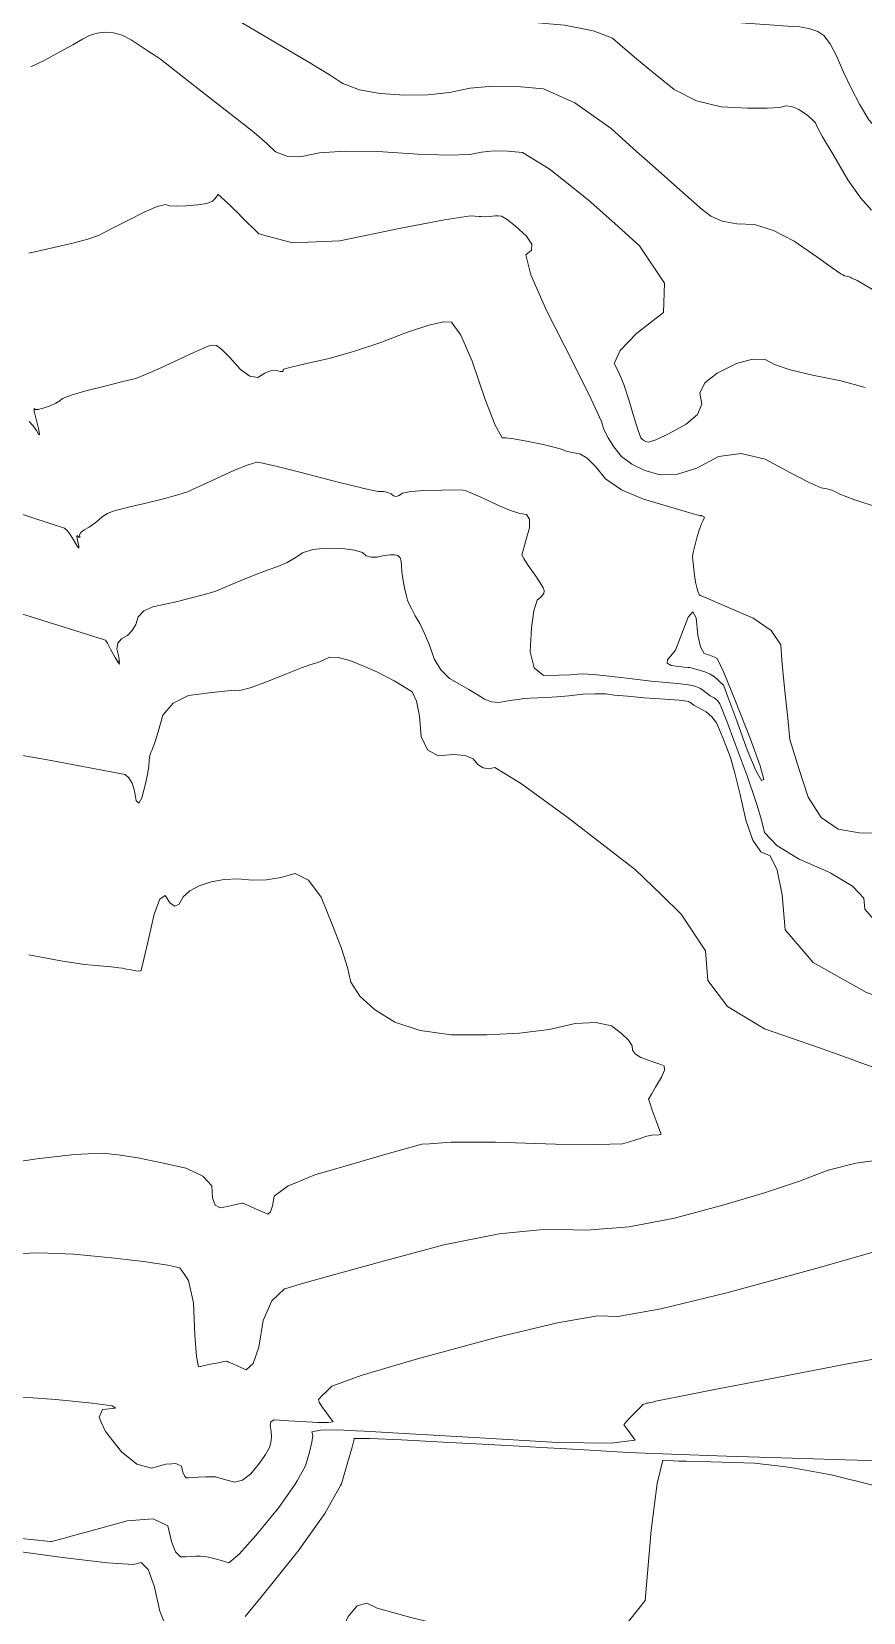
# Model space of a CAD drawing. Header units: inches. Extents: x 1337389 to 1347141, y 407035 to 414577.
# Drawn here: x 1344687 to 1345106, y 410349 to 411147 of the extents above; entities that cross this region are included whole.
import ezdxf

# ---------------------------------------------------------------- set-up
doc = ezdxf.new("R2010")
doc.units = ezdxf.units.IN
doc.header["$MEASUREMENT"] = 0
doc.layers.add('Topo', color=7, linetype='Continuous', lineweight=15, true_color=0x459900)

msp = doc.modelspace()

# ---------------------------------------------------------------- linework, layer by layer
at = {"layer": 'Topo'}
for p, q in [((1344849.1139, 410917.4539, 790), (1344852.7359, 410916.567, 790)), ((1344741.428, 410578.203, 775), (1344747.7171, 410576.9598, 775)), ((1344737.497, 410526.8049, 780), (1344743.4714, 410526.1201, 780)), ((1344761.6981, 410522.9631, 780), (1344764.0152, 410519.565, 780)), ((1345052.7859, 410424.2259, 800), (1345063.1181, 410423.031, 800))]:
    msp.add_line(p, q, dxfattribs=at)
for points, elevation in [([(1344964.7411, 411170.0781), (1344974.6759, 411168.2), (1344991.587, 411164.238), (1345003.3711, 411160.4797), (1345010.0281, 411156.9262), (1345019.5059, 411154.1538), (1345031.805, 411152.163), (1345046.9248, 411150.9531), (1345059.051, 411150.028), (1345068.185, 411149.3869), (1345074.325, 411149.0301), (1345079.4109, 411148.1162), (1345083.443, 411146.6459), (1345086.421, 411144.6199), (1345089.558, 411140.5322), (1345092.8541, 411134.384), (1345096.309, 411126.1741), (1345100.1741, 411118.073), (1345104.4472, 411110.0799), (1345109.13, 411102.1961), (1345115.268, 411095.125), (1345122.861, 411088.8681), (1345127.022, 411086.3652)], 820), ([(1344789.9379, 411152.912), (1344810.508, 411140.89), (1344826.3631, 411131.4652), (1344837.5028, 411124.6382), (1344843.0111, 411121.0122)], 810), ([(1344975.9209, 411144.875), (1344970.0421, 411147.0921), (1344955.613, 411149.843), (1344936.5549, 411151.6521), (1344923.6611, 411152.8181), (1344916.93, 411153.3409), (1344916.3631, 411153.222), (1344915.9501, 411153.368)], 815), ([(1344686.5489, 411128.83), (1344693.251, 411132.0559), (1344701.197, 411136.4579), (1344707.672, 411140.033), (1344712.6751, 411142.7801), (1344716.2071, 411144.7011), (1344719.981, 411145.8841), (1344723.9991, 411146.33), (1344728.2592, 411146.0379), (1344732.6301, 411144.786), (1344737.1121, 411142.5741), (1344741.7049, 411139.4), (1344745.2119, 411137.0548), (1344747.6329, 411135.5391), (1344748.968, 411134.851), (1344751.965, 411132.7029), (1344756.6248, 411129.0971), (1344762.9471, 411124.0301), (1344770.7269, 411117.9181), (1344779.9649, 411110.7581), (1344790.6619, 411102.551), (1344794.4799, 411099.483)], 805), ([(1345110.4909, 411056.6241), (1345105.064, 411062.608), (1345098.581, 411071.9459), (1345091.043, 411084.6382), (1345085.7889, 411093.6419), (1345082.8201, 411098.958), (1345082.1351, 411100.5851), (1345080.408, 411102.534), (1345077.6399, 411104.805), (1345073.8291, 411107.3991), (1345070.3139, 411108.8501), (1345067.093, 411109.1591), (1345064.1669, 411108.3268), (1345057.7731, 411107.9611), (1345047.912, 411108.0601), (1345034.583, 411108.6241), (1345022.2441, 411111.771), (1345010.8952, 411117.5001), (1345000.5351, 411125.8101), (1344991.9061, 411132.8959), (1344985.0078, 411138.759), (1344979.84, 411143.3971), (1344975.9209, 411144.875)], 815), ([(1344843.0111, 411121.0122), (1344843.9291, 411120.4071), (1344852.321, 411117.314), (1344862.6811, 411115.3582), (1344875.009, 411114.54), (1344886.6948, 411114.7209), (1344897.7411, 411115.9021), (1344908.1459, 411118.0809), (1344919.4938, 411119.1159), (1344931.784, 411119.0061), (1344945.0161, 411117.75), (1344960.7941, 411110.6711), (1344979.116, 411097.7671), (1344991.969, 411086.2319)], 810), ([(1344794.4799, 411099.483), (1344799.209, 411095.6829), (1344805.6059, 411090.1531), (1344809.8519, 411085.9619), (1344815.691, 411083.7988), (1344823.1208, 411083.6641), (1344832.143, 411085.5568), (1344844.9321, 411086.369), (1344861.4871, 411086.1009), (1344881.8099, 411084.751), (1344897.3, 411084.2589), (1344907.957, 411084.622), (1344913.7811, 411085.8432), (1344920.1331, 411086.422), (1344927.0122, 411086.36), (1344934.4189, 411085.6571), (1344947.956, 411077.4709), (1344955.1191, 411071.7641)], 805), ([(1344991.969, 411086.2319), (1344999.983, 411079.0399), (1345015.3169, 411065.4141), (1345025.1179, 411056.889), (1345029.3871, 411053.4649), (1345035.188, 411051.0571), (1345042.5211, 411049.6649), (1345051.3861, 411049.289), (1345061.0581, 411046.3771), (1345071.5379, 411040.9289), (1345082.8239, 411032.944), (1345090.6619, 411027.4469), (1345095.05, 411024.4379), (1345095.9879, 411023.9169), (1345096.9071, 411023.513), (1345097.8061, 411023.227), (1345098.6859, 411023.058), (1345099.4339, 411022.851), (1345100.0509, 411022.6039), (1345100.5382, 411022.3189), (1345101.24, 411021.969), (1345102.1591, 411021.5561), (1345103.2949, 411021.0779), (1345114.1189, 411014.7282)], 810), ([(1344792.6349, 411053.4061), (1344791.207, 411054.8159), (1344784.3561, 411061.443), (1344780.8961, 411064.5879), (1344780.8279, 411064.2511), (1344780.3463, 411063.5507), (1344779.4502, 411062.4889), (1344778.141, 411061.0642), (1344775.2488, 411059.9609), (1344770.7751, 411059.18), (1344764.7192, 411058.7199), (1344759.986, 411058.605), (1344756.575, 411058.835), (1344754.487, 411059.409), (1344750.2819, 411058.354), (1344743.9621, 411055.669), (1344735.5258, 411051.355), (1344728.8199, 411047.9421), (1344723.842, 411045.4299), (1344720.5919, 411043.8189), (1344715.2381, 411042.004), (1344707.7781, 411039.984), (1344698.2131, 411037.76), (1344690.7819, 411036.0449), (1344685.4861, 411034.8389)], 800), ([(1344955.1191, 411071.7641), (1344967.6239, 411061.8018), (1344981.025, 411049.775)], 805), ([(1344913.5859, 411053.3393), (1344912.592, 411053.371), (1344908.2539, 411053.6588), (1344895.115, 411051.7008), (1344873.1751, 411047.496), (1344842.4341, 411041.0459), (1344818.526, 411040.1151), (1344801.45, 411044.705), (1344792.6349, 411053.4061)], 800), ([(1345113.8979, 410906.5699), (1345101.5082, 410910.6549), (1345094.421, 410913.251), (1345092.6369, 410914.3569), (1345090.4908, 410915.2602), (1345087.9831, 410915.961), (1345085.1131, 410916.4579), (1345078.9671, 410919.1259), (1345069.5439, 410923.9651), (1345056.846, 410930.9749), (1345044.7621, 410933.7251), (1345033.2951, 410932.216), (1345022.4431, 410926.4471), (1345012.624, 410923.3641), (1345003.8379, 410922.9691), (1344996.0861, 410925.2599), (1344989.6269, 410928.3881), (1344984.462, 410932.355), (1344980.589, 410937.1601), (1344977.6141, 410941.6959), (1344975.536, 410945.964), (1344974.3549, 410949.964), (1344969.1258, 410961.2799), (1344959.849, 410979.9139), (1344946.5238, 411005.8641), (1344938.6109, 411023.9169), (1344936.108, 411034.0719), (1344939.016, 411036.3298), (1344939.119, 411039.482), (1344936.417, 411043.5299), (1344930.91, 411048.472), (1344926.7121, 411051.8172), (1344923.8221, 411053.564), (1344922.241, 411053.7141), (1344920.7721, 411053.7268), (1344919.4171, 411053.604), (1344918.1729, 411053.3429), (1344915.8981, 411053.2661), (1344913.5859, 411053.3393)], 800), ([(1344981.025, 411049.775), (1344993.421, 411038.65), (1345006.0789, 411019.6892), (1345005.5959, 411004.921), (1344998.913, 410999.7322)], 805), ([(1344723.238, 410839.9541), (1344675.49, 410854.9522), (1344578.4089, 410885.3539), (1344432.8582, 410930.8892), (1344334.3309, 410961.619), (1344282.826, 410977.5451), (1344278.3439, 410978.6669), (1344275.339, 410982.4989), (1344273.811, 410989.039), (1344273.76, 410998.2881), (1344272.5309, 411004.0749), (1344270.1261, 411006.3999), (1344266.543, 411005.263), (1344264.483, 411007.1249), (1344263.944, 411011.9882), (1344264.928, 411019.8498), (1344264.4969, 411020.356)], 785), ([(1344909.1258, 410980.443), (1344903.4383, 410993.434), (1344898.5999, 411000.023), (1344894.613, 411000.207), (1344887.2619, 410998.5451), (1344876.5481, 410995.035), (1344862.4699, 410989.6779), (1344849.2678, 410985.2629), (1344848.119, 410984.9389)], 795), ([(1344998.913, 410999.7322), (1344991.9731, 410994.3441), (1344983.6711, 410985.774), (1344980.6899, 410979.211), (1344983.03, 410974.6541), (1344985.494, 410968.554), (1344988.0819, 410960.9119), (1344990.7949, 410951.7259), (1344992.8141, 410945.3401), (1344994.14, 410941.7551), (1344994.7721, 410940.9699), (1344995.6161, 410940.3217), (1344996.671, 410939.8109), (1344997.9369, 410939.4371), (1345001.7549, 410940.7689), (1345008.1249, 410943.8062), (1345017.0469, 410948.549), (1345022.644, 410953.5231), (1345024.9168, 410958.7291), (1345023.8662, 410964.167), (1345026.42, 410969.3821), (1345032.5791, 410974.3751), (1345042.3419, 410979.1459), (1345050.423, 410981.454), (1345056.8221, 410981.2991), (1345061.5391, 410978.6811), (1345069.4721, 410976.016), (1345080.619, 410973.305), (1345094.983, 410970.5471), (1345107.2069, 410967.1541)], 805), ([(1344848.119, 410984.9389), (1344836.941, 410981.789), (1344825.4898, 410979.257), (1344817.826, 410977.4171), (1344813.9479, 410976.27), (1344813.8561, 410975.814), (1344813.773, 410975.4869), (1344813.7, 410975.2879), (1344813.6351, 410975.2181), (1344813.4929, 410975.1641), (1344813.2732, 410975.1249), (1344812.9741, 410975.1021), (1344812.2711, 410975.226), (1344811.1621, 410975.4961), (1344809.6478, 410975.9131), (1344807.4611, 410975.5019), (1344804.6002, 410974.2629), (1344801.067, 410972.196), (1344796.947, 410972.824), (1344792.239, 410976.1461), (1344786.9442, 410982.1631), (1344782.9312, 410986.2271), (1344780.1999, 410988.3402), (1344778.751, 410988.5), (1344777.1688, 410988.325), (1344775.4539, 410987.8131), (1344773.6059, 410986.9641), (1344769.0481, 410984.8539), (1344761.779, 410981.4819), (1344751.8, 410976.8491), (1344744.3882, 410973.575), (1344739.544, 410971.6629), (1344737.267, 410971.1101), (1344732.2849, 410969.8851), (1344724.598, 410967.9871), (1344714.2049, 410965.4171), (1344706.835, 410963.297), (1344702.4851, 410961.627), (1344701.1571, 410960.408), (1344699.105, 410959.1751), (1344696.3301, 410957.9292), (1344692.8321, 410956.6702), (1344690.312, 410956.025), (1344688.7701, 410955.9961), (1344688.206, 410956.582), (1344688.2869, 410955.1881), (1344689.013, 410951.8141), (1344690.3838, 410946.46), (1344690.8941, 410943.6189), (1344690.5432, 410943.2931), (1344689.3319, 410945.4801), (1344687.7067, 410947.7239), (1344685.6691, 410950.0259)], 795), ([(1344921.2931, 410946.979), (1344920.6699, 410948.1338), (1344915.6659, 410961.048), (1344909.1258, 410980.443)], 795), ([(1345111.7099, 410742.267), (1345104.249, 410742.4959), (1345093.613, 410744.2201), (1345085.0079, 410750.203), (1345078.4352, 410760.445), (1345073.8938, 410774.947), (1345070.864, 410784.621), (1345069.3429, 410789.4806), (1345068.9569, 410793.0751), (1345068.1979, 410800.2201), (1345067.062, 410810.9281), (1345066.0979, 410820.68), (1345065.3069, 410829.476), (1345064.6879, 410837.318), (1345059.843, 410844.4269), (1345050.77, 410850.8049), (1345037.47, 410856.4521), (1345028.6039, 410860.2331), (1345024.172, 410862.149), (1345024.174, 410862.1979), (1345024.116, 410862.241), (1345023.998, 410862.276), (1345023.819, 410862.3039), (1345023.69, 410862.3551), (1345023.6081, 410862.4309), (1345023.5751, 410862.5301), (1345023.35, 410863.1831), (1345022.9309, 410864.3922), (1345022.3191, 410866.154), (1345021.752, 410868.824), (1345021.229, 410872.4001), (1345020.7501, 410876.8831), (1345020.4091, 410879.9889), (1345020.205, 410881.7189), (1345020.139, 410882.0719), (1345020.5079, 410883.882), (1345021.3119, 410887.1489), (1345022.5511, 410891.8729), (1345023.6789, 410895.6001), (1345024.6981, 410898.3311), (1345025.607, 410900.065), (1345026.078, 410901.2579), (1345026.112, 410901.9088), (1345025.7081, 410902.019), (1345025.3499, 410902.1422), (1345025.0381, 410902.2771), (1345024.7703, 410902.4239), (1345024.534, 410902.4921), (1345024.3279, 410902.479), (1345024.153, 410902.3861), (1345019.29, 410903.726), (1345009.7401, 410906.5), (1344995.5022, 410910.7081), (1344984.3671, 410915.5508), (1344976.335, 410921.0301), (1344971.4061, 410927.1459), (1344967.114, 410931.3641), (1344963.4591, 410933.6842), (1344960.44, 410934.1071), (1344957.9729, 410934.6079), (1344956.058, 410935.1889), (1344954.6939, 410935.8481), (1344950.971, 410936.8749), (1344944.8891, 410938.2701), (1344936.447, 410940.0319), (1344930.175, 410941.1911), (1344926.0721, 410941.7471), (1344924.139, 410941.7001), (1344921.2931, 410946.979)], 795), ([(1344703.607, 410896.0511), (1344703.66, 410896.0329), (1344704.9579, 410894.7839), (1344706.419, 410892.8759), (1344708.0441, 410890.3069), (1344709.833, 410887.0781), (1344710.7571, 410885.9729), (1344710.817, 410886.9921), (1344710.012, 410890.1349), (1344709.739, 410891.9569), (1344709.996, 410892.458), (1344710.785, 410891.6389), (1344711.233, 410891.427), (1344711.339, 410891.822), (1344711.104, 410892.826), (1344711.785, 410893.9661), (1344713.38, 410895.2439), (1344715.8899, 410896.6589), (1344718.2779, 410898.2579), (1344720.543, 410900.04), (1344722.6849, 410902.0069), (1344725.1771, 410903.5811), (1344728.0159, 410904.762), (1344731.2051, 410905.55), (1344736.4942, 410906.844), (1344743.885, 410908.642), (1344753.376, 410910.9449), (1344760.6249, 410912.908), (1344765.63, 410914.5309), (1344768.3909, 410915.8132), (1344773.258, 410918.0572), (1344780.2299, 410921.2639), (1344789.3061, 410925.432), (1344796.0699, 410928.1319), (1344800.5199, 410929.3632), (1344802.6571, 410929.127), (1344810.098, 410927.3991), (1344822.8429, 410924.1801), (1344840.8919, 410919.4701), (1344849.1139, 410917.4539)], 790), ([(1344605.154, 410927.6919), (1344607.3819, 410926.9952), (1344671.1349, 410906.77), (1344703.607, 410896.0511)], 790), ([(1344852.7359, 410916.567), (1344853.8281, 410916.2988), (1344861.65, 410914.668), (1344864.359, 410914.575), (1344866.5569, 410914.1721), (1344868.2439, 410913.4581), (1344869.418, 410912.4331), (1344870.7689, 410912.142), (1344872.2949, 410912.584), (1344873.9971, 410913.7599), (1344878.1571, 410914.617), (1344884.7738, 410915.1551), (1344893.849, 410915.3749), (1344900.4301, 410915.4111), (1344904.5199, 410915.2621), (1344906.1161, 410914.9291), (1344909.621, 410913.5259), (1344915.0359, 410911.0551), (1344922.3589, 410907.513), (1344928.3651, 410904.995), (1344933.0529, 410903.4999), (1344936.4229, 410903.0281), (1344938.0711, 410900.5998), (1344937.9981, 410896.2149), (1344936.203, 410889.873), (1344934.9471, 410885.511), (1344934.23, 410883.127), (1344934.0521, 410882.7209), (1344935.092, 410880.7889), (1344937.351, 410877.3311), (1344940.8278, 410872.3459), (1344943.339, 410868.5741), (1344944.883, 410866.0149), (1344945.46, 410864.6691), (1344945.1509, 410863.1751), (1344943.954, 410861.5311), (1344941.8702, 410859.74), (1344940.2289, 410854.4992), (1344939.03, 410845.8091), (1344938.2741, 410833.67), (1344940.29, 410825.648), (1344945.077, 410821.744), (1344952.637, 410821.956), (1344958.4289, 410822.1779), (1344962.4551, 410822.4071), (1344964.714, 410822.6449), (1344970.0329, 410822.33), (1344978.4119, 410821.4629), (1344989.8508, 410820.0431), (1344999.354, 410818.9611), (1345006.9199, 410818.2171), (1345012.5498, 410817.8122), (1345016.981, 410817.3339), (1345020.213, 410816.7849), (1345022.2451, 410816.163), (1345023.9218, 410815.4339), (1345025.2429, 410814.598), (1345026.2079, 410813.6549), (1345027.5148, 410812.659), (1345029.164, 410811.6099), (1345031.155, 410810.508), (1345032.7731, 410809.127), (1345034.0191, 410807.4669), (1345034.8921, 410805.5269), (1345037.4621, 410798.832), (1345041.7311, 410787.3808), (1345047.6959, 410771.174), (1345052.1331, 410758.294), (1345052.756, 410756.2501)], 790), ([(1344843.7061, 410885.802), (1344835.498, 410886.082), (1344828.7869, 410885.3942), (1344823.572, 410883.7401), (1344819.8542, 410881.1181), (1344815.7241, 410878.8069), (1344811.1813, 410876.8082), (1344806.225, 410875.12), (1344800.5399, 410872.9781), (1344794.123, 410870.382), (1344786.9771, 410867.331), (1344782.2132, 410865.2971), (1344779.8311, 410864.281), (1344777.6819, 410863.6991), (1344773.386, 410862.5351), (1344766.942, 410860.7881), (1344760.568, 410859.1971), (1344754.2641, 410857.7599), (1344748.0289, 410856.4782), (1344743.4922, 410854.3521), (1344740.652, 410851.3818), (1344739.51, 410847.5681), (1344737.7249, 410844.4489), (1344735.2981, 410842.0241), (1344732.2281, 410840.293), (1344730.4389, 410838.0389), (1344729.93, 410835.2621), (1344730.7031, 410831.9599), (1344731.1391, 410829.8411), (1344731.241, 410828.902), (1344731.007, 410829.1451), (1344730.9298, 410828.9971), (1344731.0121, 410828.4561), (1344731.2499, 410827.5239), (1344730.6209, 410828.326), (1344729.1231, 410830.8619), (1344726.7571, 410835.1331), (1344725.131, 410838.0269), (1344724.2471, 410839.543), (1344724.1029, 410839.682), (1344723.238, 410839.9541)], 785), ([(1345045.404, 410756.317), (1345044.201, 410761.7461), (1345041.5711, 410772.4589), (1345039.2939, 410780.431), (1345037.3673, 410785.6638), (1345035.5551, 410790.325), (1345033.8581, 410794.415), (1345032.2739, 410797.933), (1345030.0149, 410800.945), (1345027.0789, 410803.4501), (1345023.4681, 410805.4492), (1345020.946, 410806.8919), (1345019.5149, 410807.781), (1345019.1731, 410808.1141), (1345018.706, 410808.41), (1345018.113, 410808.6681), (1345017.394, 410808.8879), (1345013.4531, 410809.284), (1345006.29, 410809.8559), (1344995.9051, 410810.6029), (1344987.4571, 410811.2911), (1344980.9459, 410811.9191), (1344976.3732, 410812.4871), (1344970.9979, 410812.6199), (1344964.8218, 410812.32), (1344957.8461, 410811.585), (1344951.7461, 410811.0539), (1344946.5229, 410810.7271), (1344942.176, 410810.6049), (1344938.3847, 410810.405), (1344935.1481, 410810.128), (1344932.4649, 410809.773), (1344929.466, 410809.3321), (1344926.1498, 410808.803), (1344922.5181, 410808.188), (1344918.8769, 410808.557), (1344915.229, 410809.912), (1344911.5719, 410812.251), (1344907.417, 410814.7699), (1344902.7641, 410817.4703), (1344897.6131, 410820.3491), (1344893.3508, 410824.578), (1344889.9782, 410830.157), (1344887.4949, 410837.0851), (1344885.0727, 410843.023), (1344882.714, 410847.97), (1344880.416, 410851.9269), (1344878.6182, 410855.2091), (1344877.3189, 410857.8171), (1344876.52, 410859.7501), (1344875.7361, 410862.511), (1344874.9671, 410866.1001), (1344874.2149, 410870.5161), (1344873.69, 410874.2281), (1344873.3921, 410877.2368), (1344873.322, 410879.5409), (1344872.735, 410881.2269), (1344871.6311, 410882.2929), (1344870.0101, 410882.7401), (1344867.726, 410882.7508), (1344864.7791, 410882.3249), (1344861.1689, 410881.4619), (1344858.1351, 410881.433), (1344855.6769, 410882.2399), (1344853.7961, 410883.8811), (1344849.8061, 410885.0679), (1344843.7061, 410885.802)], 785), ([(1345004.4821, 410711.208), (1344991.486, 410723.824), (1344957.5429, 410749.966), (1344933.8838, 410767.1669), (1344920.5089, 410775.427), (1344917.4189, 410774.747), (1344914.573, 410775.237), (1344911.9732, 410776.8959), (1344909.6159, 410779.7248), (1344905.4889, 410781.388), (1344899.5919, 410781.8842), (1344891.9239, 410781.2131), (1344886.5119, 410784.2359), (1344883.3549, 410790.951), (1344882.4541, 410801.359), (1344880.952, 410808.8748), (1344878.8481, 410813.4971), (1344876.1438, 410815.228), (1344873.0869, 410817.0809), (1344869.6799, 410819.0591), (1344865.921, 410821.1601), (1344860.9559, 410823.5791), (1344854.7861, 410826.316), (1344847.4099, 410829.3721), (1344841.5439, 410830.949), (1344837.187, 410831.0499), (1344834.3401, 410829.6722), (1344831.827, 410828.6051), (1344829.6497, 410827.8471), (1344827.807, 410827.4001), (1344823.085, 410825.6842), (1344815.4821, 410822.6989), (1344804.9988, 410818.4449), (1344797.1572, 410815.639), (1344791.956, 410814.2801), (1344789.3959, 410814.369), (1344784.222, 410813.9581), (1344776.435, 410813.0491), (1344766.0339, 410811.64), (1344758.2861, 410807.8979), (1344753.1899, 410801.8222), (1344750.7469, 410793.412), (1344748.8983, 410787.4761), (1344747.6449, 410784.0139), (1344746.988, 410783.0271), (1344746.5149, 410781.364), (1344746.2291, 410779.0261), (1344746.1272, 410776.0119), (1344745.464, 410771.8549), (1344744.2399, 410766.552), (1344743.511, 410763.9201)], 780), ([(1344743.511, 410763.9201), (1344742.4551, 410760.1052), (1344740.9559, 410757.455), (1344739.745, 410758.603), (1344738.8209, 410763.547), (1344737.5769, 410767.407), (1344736.0131, 410770.1831), (1344734.129, 410771.874), (1344694.99, 410779.3299), (1344618.5961, 410792.55)], 780), ([(1345181.1321, 410637.9439), (1345174.076, 410639.577), (1345147.59, 410648.0512), (1345107.989, 410661.905), (1345081.0827, 410677.0369), (1345066.8731, 410693.4482), (1345065.3591, 410711.138), (1345062.8291, 410723.6001), (1345059.284, 410730.8331), (1345054.7231, 410732.8381), (1345050.689, 410738.6579), (1345047.1821, 410748.294), (1345045.404, 410756.317)], 785), ([(1345052.756, 410756.2501), (1345055.0421, 410748.7421), (1345056.4211, 410742.5179), (1345062.7081, 410736.0093), (1345072.2901, 410730.194)], 790), ([(1345072.2901, 410730.194), (1345073.9011, 410729.2159), (1345086.815, 410723.5401)], 790), ([(1344887.5629, 410585.554), (1344898.4709, 410586.2839), (1344920.9401, 410586.3211), (1344951.0501, 410585.4041), (1344972.3441, 410585.1281), (1344984.823, 410585.4939), (1344988.4858, 410586.502), (1344991.657, 410587.4489), (1344994.335, 410588.335), (1344996.5199, 410589.1612), (1344998.6329, 410589.7079), (1345000.672, 410589.975), (1345002.638, 410589.9619), (1345003.8689, 410590.1601), (1345004.365, 410590.5701), (1345004.1259, 410591.1898), (1345003.2949, 410593.382), (1345001.8728, 410597.147), (1344999.86, 410602.4843), (1344998.5971, 410606.1779), (1344998.0852, 410608.2269), (1344998.322, 410608.632), (1344999.4822, 410610.585), (1345001.566, 410614.088), (1345004.5729, 410619.14), (1345006.0071, 410622.7229), (1345005.869, 410624.8391), (1345004.1579, 410625.4869), (1345001.6461, 410626.3981), (1344998.3329, 410627.5739), (1344994.2191, 410629.0128), (1344991.412, 410630.721), (1344989.9121, 410632.697), (1344989.72, 410634.9429), (1344987.8819, 410637.7561), (1344984.3993, 410641.138), (1344979.2699, 410645.0879), (1344971.4691, 410646.757), (1344960.9962, 410646.1449), (1344947.8509, 410643.2521), (1344933.0408, 410641.346), (1344916.566, 410640.4258), (1344898.425, 410640.4929), (1344882.9278, 410642.6731), (1344870.0749, 410646.9659), (1344859.866, 410653.3711), (1344852.4859, 410660.0869), (1344847.9329, 410667.1131), (1344846.2091, 410674.4501), (1344843.1292, 410684.0291), (1344838.6932, 410695.8499), (1344832.9012, 410709.9131), (1344826.624, 410718.6101), (1344819.861, 410721.939), (1344812.6131, 410719.9011), (1344805.363, 410718.7629), (1344798.109, 410718.5261), (1344790.8521, 410719.1881), (1344783.9779, 410718.9349), (1344777.4879, 410717.7671), (1344771.3809, 410715.683), (1344766.656, 410713.112), (1344763.3139, 410710.0541), (1344761.3539, 410706.5079), (1344759.188, 410705.452), (1344756.8169, 410706.885), (1344754.241, 410710.8081), (1344751.5269, 410708.9498), (1344748.6762, 410701.3119), (1344745.6883, 410687.8939), (1344743.6091, 410678.6972), (1344742.4389, 410673.7221), (1344742.178, 410672.9681), (1344741.571, 410672.7661)], 775), ([(1345086.815, 410723.5401), (1345090.0019, 410722.139), (1345100.895, 410715.5713), (1345106.5779, 410709.5121), (1345107.053, 410703.961), (1345111.5121, 410698.8122), (1345119.954, 410694.0651), (1345132.3789, 410689.718), (1345141.0481, 410690.2829), (1345145.9619, 410695.759), (1345147.1198, 410706.147), (1345147.583, 410709.79)], 790), ([(1345100.2781, 410628.175), (1345083.7041, 410634.055), (1345056.4748, 410643.58), (1345037.898, 410654.883), (1345027.9739, 410667.964), (1345026.702, 410682.823), (1345014.54, 410701.4429), (1345004.4821, 410711.208)], 780), ([(1344741.571, 410672.7661), (1344741.1909, 410672.6399), (1344739.477, 410672.7369), (1344737.0371, 410673.261), (1344734.7949, 410673.71), (1344732.7539, 410674.086), (1344730.911, 410674.3889), (1344727.0961, 410674.819), (1344721.3089, 410675.377), (1344713.5491, 410676.0628), (1344701.612, 410677.8879), (1344685.4982, 410680.8522)], 775), ([(1345081.5309, 410569.5231), (1345088.607, 410572.1971), (1345102.5862, 410575.814), (1345116.081, 410577.5799), (1345129.0921, 410577.496), (1345137.238, 410578.808), (1345140.52, 410581.517), (1345138.9382, 410585.6209), (1345137.65, 410588.9761), (1345136.6559, 410591.582), (1345135.956, 410593.4371), (1345136.2389, 410595.9531), (1345137.505, 410599.1301), (1345139.7529, 410602.9669), (1345141.5739, 410606.0662), (1345142.9671, 410608.4259), (1345143.9329, 410610.0478), (1345140.803, 410612.558), (1345133.577, 410615.9569), (1345122.2551, 410620.2431), (1345105.631, 410626.2759), (1345100.2781, 410628.175)], 780), ([(1344665.1091, 410574.233), (1344689.517, 410577.8879), (1344708.5781, 410580.0529), (1344722.2941, 410580.727), (1344730.664, 410579.9111), (1344740.5241, 410578.382), (1344741.428, 410578.203)], 775), ([(1344820.122, 410565.8411), (1344829.812, 410569.8121), (1344849.5401, 410575.6049), (1344865.088, 410580.1169), (1344876.4559, 410583.346), (1344883.6428, 410585.292), (1344887.5629, 410585.554)], 775), ([(1344747.7171, 410576.9598), (1344751.874, 410576.139), (1344764.714, 410573.1829), (1344768.3552, 410571.5189)], 775), ([(1344768.3552, 410571.5189), (1344773.3619, 410569.231), (1344777.8182, 410564.2831), (1344778.083, 410558.338), (1344779.489, 410554.639), (1344782.036, 410553.1839), (1344785.7239, 410553.9739), (1344788.6358, 410554.5961), (1344790.7718, 410555.048), (1344792.132, 410555.3309), (1344793.0391, 410555.5198), (1344793.4931, 410555.6141), (1344794.558, 410555.1379), (1344796.6879, 410554.1879), (1344799.884, 410552.761), (1344802.521, 410551.5821), (1344804.5991, 410550.6479), (1344806.1171, 410549.962), (1344807.402, 410551.142), (1344808.4519, 410554.189), (1344809.268, 410559.1039), (1344816.3881, 410564.311), (1344820.122, 410565.8411)], 775), ([(1344815.7353, 410512.742), (1344822.9371, 410514.8572), (1344839.1511, 410519.377), (1344863.1091, 410525.9298), (1344894.8111, 410534.5161), (1344922.6601, 410540.035), (1344946.657, 410542.488), (1344966.8019, 410541.8741), (1344988.3131, 410543.6871), (1345011.1911, 410547.928), (1345035.4351, 410554.5971), (1345056.4192, 410560.8639), (1345074.143, 410566.7309), (1345081.5309, 410569.5231)], 780), ([(1344872.9789, 410474.5909), (1344881.4669, 410477.1009), (1344921.8298, 410488.0319), (1344952.1332, 410495.2171), (1344972.374, 410498.654), (1344982.5541, 410498.3442), (1345004.2821, 410502.246), (1345037.559, 410510.3619), (1345082.3838, 410522.6909), (1345114.8531, 410531.888), (1345134.9661, 410537.9518), (1345142.723, 410540.8839), (1345146.623, 410542.011)], 785), ([(1344512.2791, 410500.3199), (1344521.4719, 410501.8971), (1344545.758, 410505.5039), (1344565.0719, 410507.8608), (1344579.4141, 410508.9691), (1344588.7839, 410508.828), (1344601.1011, 410510.7209), (1344616.365, 410514.648), (1344634.5758, 410520.6099), (1344650.5988, 410525.1661), (1344664.435, 410528.316), (1344676.084, 410530.06), (1344690.702, 410530.555), (1344708.29, 410529.8011), (1344728.847, 410527.7968), (1344737.497, 410526.8049)], 780), ([(1344743.4714, 410526.1201), (1344744.601, 410525.9901), (1344755.552, 410524.3781), (1344761.6981, 410522.9631)], 780), ([(1344764.0152, 410519.565), (1344766.0381, 410516.599), (1344768.5701, 410505.2871), (1344769.2958, 410489.026), (1344770.1289, 410478.2601), (1344771.071, 410472.9901), (1344772.1221, 410473.2148), (1344774.154, 410473.6429), (1344777.1679, 410474.2732), (1344781.1641, 410475.1051), (1344783.828, 410475.66), (1344785.1598, 410475.937), (1344785.3461, 410475.852), (1344785.7191, 410475.6851), (1344786.2779, 410475.4359), (1344788.0351, 410474.6431), (1344790.9901, 410473.3081), (1344795.1439, 410471.4291), (1344798.6581, 410474.6579), (1344801.5309, 410482.9942), (1344803.764, 410496.438), (1344808.0761, 410506.2288), (1344814.4671, 410512.369), (1344815.7353, 410512.742)], 780), ([(1345141.6681, 410482.0389), (1345131.469, 410480.477), (1345098.284, 410474.449), (1345050.798, 410465.2871), (1345031.33, 410461.5039)], 790), ([(1344832.1961, 410444.9708), (1344836.5361, 410444.902), (1344838.9549, 410445.2179), (1344838.4191, 410445.937), (1344837.301, 410447.4601), (1344835.6008, 410449.7891), (1344833.318, 410452.923), (1344831.967, 410455.1871), (1344831.5479, 410456.58), (1344832.06, 410457.104), (1344833.3498, 410458.4019), (1344835.4161, 410460.475), (1344838.2599, 410463.3221), (1344853.61, 410468.8639), (1344872.9789, 410474.5909)], 785), ([(1345031.33, 410461.5039), (1345018.6079, 410459.0319), (1345001.714, 410455.685), (1345000.118, 410455.2459), (1344998.9812, 410454.9549), (1344998.3061, 410454.8131), (1344998.0909, 410454.82), (1344997.6629, 410454.747), (1344997.0219, 410454.5949), (1344996.168, 410454.3641), (1344995.5789, 410454.19), (1344995.2551, 410454.073), (1344995.1948, 410454.0129), (1344994.0731, 410452.868), (1344991.8909, 410450.638), (1344988.6468, 410447.324), (1344986.5411, 410445.0349), (1344985.575, 410443.7731), (1344985.7469, 410443.536), (1344986.761, 410442.172), (1344988.6179, 410439.68), (1344991.316, 410436.0601), (1344979.1291, 410434.4639), (1344952.056, 410434.892), (1344910.098, 410437.3448), (1344877.6619, 410439.2099), (1344854.7489, 410440.4881), (1344850.579, 410440.7028)], 790), ([(1344605.2821, 410435.6309), (1344607.6569, 410434.8269), (1344612.7283, 410434.973), (1344614.7358, 410438.0189), (1344619.3111, 410440.933), (1344626.4551, 410443.716), (1344636.1659, 410446.3661), (1344644.7318, 410448.9441), (1344652.1521, 410451.45), (1344658.4261, 410453.885), (1344664.418, 410455.7281), (1344670.1271, 410456.981), (1344675.554, 410457.643), (1344685.2579, 410457.483), (1344699.2389, 410456.5001), (1344717.4971, 410454.695), (1344727.481, 410453.2519), (1344729.191, 410452.1691), (1344722.6281, 410451.448), (1344720.9411, 410447.5291), (1344722.068, 410445.0131)], 785), ([(1344722.068, 410445.0131), (1344724.128, 410440.4142), (1344732.19, 410430.102), (1344739.972, 410423.9029), (1344747.4738, 410421.8169), (1344754.6959, 410423.8439), (1344757.593, 410424.0522)], 785), ([(1344804.5609, 410428.2449), (1344804.9569, 410428.8019), (1344806.901, 410432.286), (1344807.6481, 410434.833), (1344807.939, 410437.53), (1344807.7751, 410440.377), (1344807.1561, 410443.374), (1344807.6291, 410445.327), (1344809.194, 410446.2339), (1344811.8519, 410446.097), (1344816.3991, 410445.8441), (1344822.836, 410445.4728), (1344831.1628, 410444.987), (1344832.1961, 410444.9708)], 785), ([(1344850.579, 410440.7028), (1344841.3591, 410441.1791), (1344832.5499, 410441.0651), (1344828.324, 410440.1471), (1344828.6799, 410438.424), (1344828.255, 410435.0161), (1344827.0479, 410429.921), (1344825.0612, 410423.139), (1344820.79, 410415.4851)], 790), ([(1344842.7799, 410413.2031), (1344843.221, 410413.9931), (1344846.4488, 410425.0091), (1344848.571, 410432.5008), (1344849.5849, 410436.472), (1344849.4931, 410436.919), (1344850.185, 410436.9089)], 795), ([(1344850.185, 410436.9089), (1344857.4721, 410436.803), (1344873.524, 410436.123), (1344897.6471, 410434.8789), (1344917.4249, 410433.834), (1344932.8551, 410432.987), (1344943.9401, 410432.3392), (1344956.758, 410431.5969), (1344971.3081, 410430.76), (1344987.592, 410429.828), (1345009.582, 410428.873), (1345037.277, 410427.894), (1345070.6771, 410426.8909), (1345097.0209, 410426.1081), (1345116.31, 410425.5459)], 795), ([(1344757.593, 410424.0522), (1344759.728, 410424.2049), (1344762.568, 410422.9008), (1344763.2189, 410419.9311), (1344764.0031, 410417.967), (1344764.9221, 410417.0101), (1344765.9761, 410417.058), (1344767.9847, 410417.158), (1344770.9491, 410417.3101), (1344774.8669, 410417.5139), (1344777.7978, 410417.558), (1344779.7388, 410417.444), (1344780.692, 410417.1701), (1344782.6039, 410416.6281), (1344785.476, 410415.819), (1344789.3061, 410414.743), (1344793.3061, 410415.812), (1344797.4761, 410419.024), (1344801.8151, 410424.3811), (1344804.5609, 410428.2449)], 785), ([(1344837.5511, 410326.4669), (1344839.079, 410330.3221), (1344842.2872, 410337.744), (1344846.5111, 410347.0591), (1344851.08, 410352.4288), (1344855.992, 410353.853), (1344861.249, 410351.331), (1344878.8319, 410346.4202), (1344908.7391, 410339.1191), (1344950.9729, 410329.4281), (1344980.159, 410334.7749), (1344996.2991, 410355.1599), (1344999.3909, 410390.5819), (1345002.3481, 410414.1448), (1345005.1699, 410425.85), (1345007.8569, 410425.6959), (1345010.5809, 410425.5661), (1345013.342, 410425.4591), (1345016.139, 410425.3749), (1345017.1121, 410425.347)], 800), ([(1345017.1121, 410425.347), (1345023.422, 410425.167), (1345035.191, 410424.836), (1345051.446, 410424.3811), (1345052.7859, 410424.2259)], 800), ([(1345063.1181, 410423.031), (1345069.7531, 410422.2639), (1345090.113, 410418.483), (1345112.524, 410413.0389), (1345128.062, 410409.98), (1345131.3211, 410409.7261)], 800), ([(1344820.79, 410415.4851), (1344819.8851, 410413.8641), (1344811.5211, 410402.0961), (1344799.9701, 410387.8351), (1344791.5782, 410378.5209), (1344786.3481, 410374.155), (1344784.278, 410374.7361), (1344781.994, 410375.3839)], 790), ([(1344820.3671, 410378.7481), (1344821.2281, 410379.8111), (1344834.8129, 410398.927), (1344842.7799, 410413.2031)], 795), ([(1344706.955, 410387.5099), (1344703.605, 410386.587), (1344697.017, 410384.8701), (1344696.5479, 410384.9348), (1344686.6051, 410385.9659), (1344667.1879, 410387.9611), (1344638.2971, 410390.9201), (1344616.0991, 410393.1081), (1344600.7439, 410394.5089)], 790), ([(1344755.0049, 410393.0731), (1344748.266, 410396.2558), (1344735.1381, 410395.3699), (1344716.3121, 410390.0871), (1344706.955, 410387.5099)], 790), ([(1344596.716, 410341.457), (1344581.662, 410354.5651), (1344560.457, 410374.115), (1344554.716, 410386.534), (1344564.4411, 410391.823), (1344589.631, 410389.9821), (1344609.024, 410388.4882), (1344622.6199, 410387.342), (1344630.4199, 410386.5431), (1344646.3292, 410384.5091), (1344670.3471, 410381.24), (1344702.474, 410376.737), (1344725.159, 410374.0899), (1344738.4041, 410373.3001), (1344742.2079, 410374.3678), (1344745.6808, 410370.7991), (1344748.823, 410362.594), (1344751.635, 410349.752), (1344755.028, 410341.26)], 795), ([(1344781.994, 410375.3839), (1344779.4959, 410376.0979), (1344776.7831, 410376.878), (1344774.2531, 410377.36), (1344771.9051, 410377.5451), (1344769.739, 410377.432), (1344767.36, 410377.3149), (1344764.768, 410377.1921), (1344761.9631, 410377.0641), (1344759.516, 410379.6141), (1344757.4269, 410384.8419), (1344755.6958, 410392.7469), (1344755.0049, 410393.0731)], 790), ([(1344794.613, 410347.0509), (1344802.4629, 410356.6449), (1344820.3671, 410378.7481)], 795)]:
    msp.add_lwpolyline(points, dxfattribs=dict(at, elevation=elevation))
at = {"layer": 'Topo', "elevation": 795}
msp.add_lwpolyline([(1345011.5588, 410834.5), (1345017.9899, 410851.257), (1345020.4139, 410853.9381), (1345022.0481, 410850.9211), (1345022.8911, 410842.2069), (1345024.212, 410836.179), (1345026.0091, 410832.8371), (1345028.2828, 410832.1802), (1345030.147, 410831.5391), (1345031.599, 410830.914), (1345032.6399, 410830.3049), (1345035.966, 410823.2419), (1345041.578, 410809.7261), (1345049.476, 410789.7561), (1345054.335, 410776.2869), (1345056.1549, 410769.3191), (1345054.9371, 410768.8521), (1345052.1658, 410773.8621), (1345047.842, 410784.3491), (1345041.9651, 410800.314), (1345037.993, 410811.078), (1345035.926, 410816.6399), (1345035.763, 410817.0012), (1345035.531, 410817.3101), (1345035.23, 410817.5669), (1345034.8601, 410817.7709), (1345034.0831, 410818.426), (1345032.9011, 410819.529), (1345031.3129, 410821.0819), (1345029.1379, 410822.458), (1345026.378, 410823.6579), (1345023.0311, 410824.6818), (1345020.5089, 410825.3851), (1345018.8102, 410825.7679), (1345017.9351, 410825.831), (1345016.0709, 410826.032), (1345013.2181, 410826.371), (1345009.376, 410826.8479), (1345007.4839, 410827.963), (1345007.542, 410829.7169)], close=True, dxfattribs=at)

doc.saveas('drawing.dxf')
